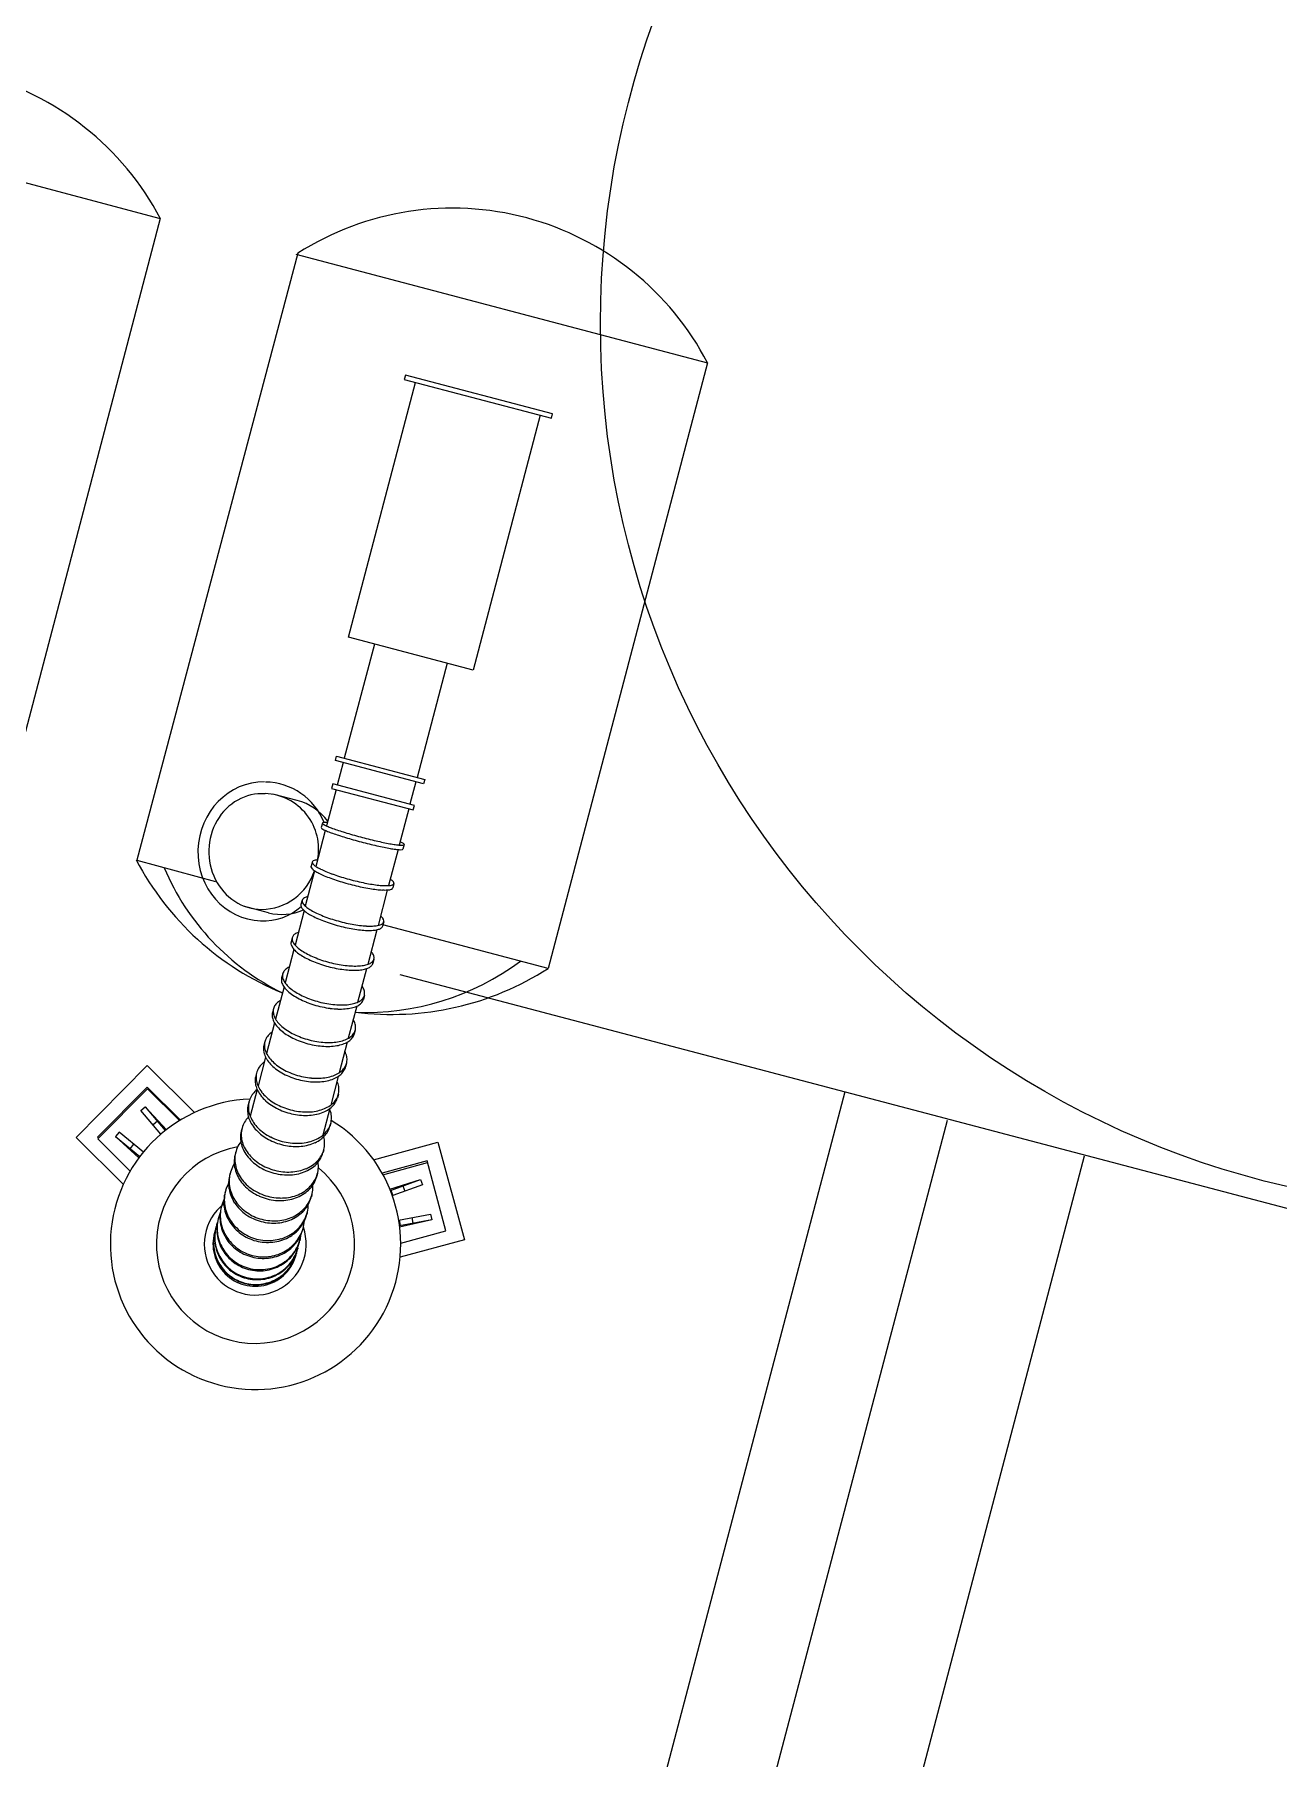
# Model space of a CAD drawing. Extents: x -16413 to 78405, y -232 to 83089.
# Drawn here: x 16012.2 to 16223.1, y 27519.6 to 27811.7 of the extents above; entities that cross this region are included whole.
import ezdxf

# ---------------------------------------------------------------- set-up
doc = ezdxf.new("R2010")
doc.units = 0
doc.header["$LTSCALE"] = 350
doc.header["$MEASUREMENT"] = 0
doc.layers.add('BACKGROUND', color=7, linetype='CONTINUOUS')

msp = doc.modelspace()

# ---------------------------------------------------------------- linework, layer by layer
at = {"layer": 'BACKGROUND'}
for p, q in [((15964.13, 27799.07), (16033.5, 27780.51)), ((16033.5, 27780.51), (16006.54, 27677.88)), ((16056.85, 27774.64), (16029.54, 27671.82)), ((16056.5, 27774.45), (16126.3, 27756.05)), ((16126.3, 27756.05), (16099.26, 27653.45)), ((16065.43, 27709.56), (16076.81, 27752.73)), ((16075.1, 27754), (16074.9, 27753.24)), ((16074.9, 27753.24), (16099.82, 27746.67)), ((16100.03, 27747.43), (16075.1, 27754)), ((16097.92, 27747.17), (16086.55, 27704)), ((16099.82, 27746.67), (16100.03, 27747.43)), ((16069.82, 27708.41), (16064.73, 27689.08)), ((16086.55, 27704), (16065.43, 27709.56)), ((16082.15, 27705.16), (16077.06, 27685.83)), ((16063.22, 27688.67), (16063.42, 27689.43)), ((16078.17, 27684.73), (16063.22, 27688.67)), ((16063.42, 27689.43), (16078.37, 27685.49)), ((16064.53, 27688.32), (16063.53, 27684.51)), ((16062.77, 27684.71), (16062.56, 27683.95)), ((16076.62, 27681.06), (16062.77, 27684.71)), ((16076.86, 27685.07), (16075.86, 27681.26)), ((16078.37, 27685.49), (16078.17, 27684.73)), ((16056.75, 27681.93), (16052.64, 27682.97)), ((16063.33, 27683.75), (16061.71, 27677.6)), ((16062.56, 27683.95), (16076.42, 27680.3)), ((16075.66, 27680.5), (16074.04, 27674.35)), ((16076.42, 27680.3), (16076.62, 27681.06)), ((16061.51, 27676.84), (16059.9, 27670.74)), ((16061.02, 27678.08), (16060.82, 27677.32)), ((16073.84, 27673.59), (16072.23, 27667.49)), ((16074.87, 27674.43), (16074.67, 27673.67)), ((16029.54, 27671.82), (16042.92, 27668.2)), ((16059.68, 27670.01), (16058.12, 27663.99)), ((16059.29, 27671.52), (16059.09, 27670.77)), ((16073.14, 27667.87), (16072.94, 27667.12)), ((16057.58, 27665.02), (16057.38, 27664.29)), ((16072.02, 27666.74), (16070.45, 27660.74)), ((16051.89, 27662.86), (16047.66, 27664.02)), ((16057.92, 27663.25), (16056.38, 27657.39)), ((16071.43, 27661.36), (16071.23, 27660.62)), ((16055.9, 27658.67), (16055.71, 27657.96)), ((16070.26, 27660.01), (16068.71, 27654.14)), ((16099.26, 27653.45), (16071.28, 27660.82)), ((16056.19, 27656.68), (16054.7, 27651)), ((16054.29, 27652.54), (16054.1, 27651.85)), ((16067.03, 27647.75), (16068.52, 27653.43)), ((16069.76, 27655.02), (16069.57, 27654.31)), ((16054.51, 27650.31), (16053.08, 27644.86)), ((16074.16, 27652.43), (37112.01, 22108.69)), ((16052.73, 27646.64), (16052.56, 27645.98)), ((16066.85, 27647.06), (16065.41, 27641.62)), ((16068.14, 27648.89), (16067.96, 27648.2)), ((16052.91, 27644.21), (16051.54, 27639.03)), ((16051.26, 27641.04), (16051.09, 27640.42)), ((16065.24, 27640.96), (16063.87, 27635.78)), ((16066.59, 27642.99), (16066.41, 27642.33)), ((16051.38, 27638.41), (16050.1, 27633.54)), ((16031.32, 27636.98), (16019.26, 27624.82)), ((16039.33, 27629.03), (16031.32, 27636.98)), ((16049.87, 27635.77), (16049.71, 27635.19)), ((16063.71, 27635.16), (16062.43, 27630.29)), ((16065.11, 27637.39), (16064.95, 27636.77)), ((16031.33, 27633.33), (16022.91, 27624.84)), ((16022.96, 27624.55), (16031.38, 27633.04)), ((16036.94, 27627.76), (16031.33, 27633.33)), ((16031.38, 27633.04), (16036.79, 27627.67)), ((16049.94, 27632.96), (16048.75, 27628.44)), ((16149.58, 27632.54), (16057.86, 27284.43)), ((16063.72, 27632.12), (16063.57, 27631.54)), ((16030.23, 27629.39), (16030.97, 27630.02)), ((16033.64, 27625.37), (16030.23, 27629.39)), ((16034.57, 27626.13), (16030.97, 27630.02)), ((16030.97, 27630.02), (16034.39, 27625.99)), ((16048.58, 27630.87), (16048.44, 27630.34)), ((16062.27, 27629.71), (16061.08, 27625.19)), ((16033.06, 27627.55), (16032.32, 27626.93)), ((16047.4, 27626.39), (16047.27, 27625.9)), ((16062.43, 27627.22), (16062.29, 27626.69)), ((16084.45, 27314.65), (16166.95, 27627.75)), ((16019.26, 27624.82), (16027.27, 27616.87)), ((16022.91, 27624.84), (16023.08, 27624.67)), ((16028.43, 27619.12), (16022.96, 27624.55)), ((16026.59, 27625.72), (16025.97, 27624.98)), ((16029.92, 27621.38), (16025.97, 27624.98)), ((16025.97, 27624.98), (16030.07, 27621.57)), ((16030.67, 27622.33), (16026.59, 27625.72)), ((16028.46, 27622.91), (16029.08, 27623.66)), ((16069.69, 27621.03), (16080.57, 27624)), ((16080.57, 27624), (16085.08, 27607.48)), ((16046.33, 27622.34), (16046.21, 27621.91)), ((16061.25, 27622.74), (16061.12, 27622.25)), ((16078.76, 27620.83), (16071.14, 27618.75)), ((16071.28, 27618.49), (16078.81, 27620.54)), ((16081.95, 27609), (16078.76, 27620.83)), ((16190.13, 27621.65), (16098.46, 27273.72)), ((16045.39, 27618.77), (16045.29, 27618.39)), ((16060.18, 27618.69), (16060.07, 27618.26)), ((16072.44, 27616.05), (16077.67, 27617.71)), ((16072.53, 27615.83), (16077.67, 27617.71)), ((16077.67, 27617.71), (16078, 27616.8)), ((16044.58, 27615.71), (16044.5, 27615.39)), ((16059.24, 27615.12), (16059.14, 27614.74)), ((16072.64, 27615.86), (16072.97, 27614.95)), ((16078, 27616.8), (16072.97, 27614.95)), ((16074.64, 27616.6), (16074.97, 27615.69)), ((16043.91, 27613.17), (16043.84, 27612.91)), ((16058.44, 27612.06), (16058.35, 27611.74)), ((16073.94, 27610.82), (16079.36, 27611.82)), ((16079.36, 27611.82), (16079.54, 27610.86)), ((16042.78, 27608.86), (16042.76, 27608.8)), ((16043.01, 27609.73), (16042.97, 27609.6)), ((16043.39, 27611.17), (16043.33, 27610.97)), ((16057.77, 27609.51), (16057.7, 27609.25)), ((16079.54, 27610.86), (16074.08, 27609.86)), ((16074.26, 27609.91), (16074.09, 27610.86)), ((16079.54, 27610.86), (16074.11, 27609.63)), ((16074.29, 27606.91), (16081.95, 27609)), ((16076.19, 27611.24), (16076.36, 27610.29)), ((16056.86, 27606.08), (16056.83, 27605.95)), ((16057.24, 27607.52), (16057.19, 27607.32)), ((16085.08, 27607.48), (16074.19, 27604.51)), ((16056.63, 27605.21), (16056.61, 27605.15))]:
    msp.add_line(p, q, dxfattribs=at)
msp.add_circle((16258.15, 27762.71), 150, dxfattribs=at)
for centre, radius, start, end in [((15990.21, 27757.53), 49.07, 27.8892, 122.5856), ((16083.04, 27733.46), 48.81, 27.5822, 122.4469), ((16051.24, 27674.23), 10.8, 21.4037, 89.3418), ((16050.98, 27673.69), 9.39, 348.6517, 88.0381), ((16054.32, 27672.86), 9.39, 36.0636, 74.9807), ((16060.98, 27677.32), 0.168, 180.5578, 246.901), ((16062.15, 27678.82), 2.07, 233.3173, 245.0966), ((16061.1, 27678.06), 0.0827, 126.0344, 221.9327), ((16061.64, 27678.53), 0.793, 221.4891, 244.1249), ((16061.29, 27677.62), 0.554, 86.1367, 115.2041), ((16065.1, 27684.7), 8.64, 243.7508, 248.2018), ((16063.75, 27682.16), 5, 240.4808, 246.8711), ((16061.42, 27674.06), 4.12, 84.0456, 91.3325), ((16067.65, 27690.97), 14.63, 246.3915, 249.4836), ((16069.76, 27696.09), 20.95, 247.95, 250.4006), ((16072.94, 27704.94), 29.57, 249.3585, 251.2862), ((16075.47, 27711.98), 37.83, 250.3221, 251.9703), ((16078.75, 27721.95), 47.54, 251.2395, 252.6417), ((16081.17, 27729.38), 56.14, 251.9375, 253.2028), ((16083.92, 27738.42), 64.8, 252.6196, 253.7593), ((16087.42, 27750.37), 77.26, 253.7463, 254.7595), ((16085.68, 27744.26), 71.69, 253.1858, 254.2601), ((16088.12, 27752.85), 80.62, 254.249, 255.2422), ((16088.63, 27754.75), 81.8, 254.7498, 255.725), ((16088.14, 27752.85), 80.62, 255.2326, 256.2258), ((16087.52, 27750.35), 77.26, 255.7154, 256.7285), ((16086.02, 27744.17), 71.69, 256.2147, 257.2891), ((16084.68, 27738.22), 64.8, 256.7156, 257.8553), ((16082.62, 27729), 56.14, 257.272, 258.5373), ((16081.06, 27721.34), 47.54, 257.8331, 259.2354), ((16079, 27711.05), 37.83, 258.5046, 260.1527), ((16077.73, 27703.68), 29.57, 259.1887, 261.1163), ((16076.14, 27694.41), 20.95, 260.0742, 262.5247), ((16075.45, 27688.92), 14.63, 260.9913, 264.0834), ((16074.58, 27682.2), 8.64, 262.273, 266.7238), ((16074.5, 27679.33), 5, 263.6038, 269.994), ((16074.25, 27675.64), 2.07, 265.3781, 277.1569), ((16072.53, 27671.13), 4.12, 59.1424, 66.4293), ((16074.55, 27675.12), 0.793, 266.35, 288.9858), ((16074.53, 27673.75), 0.168, 263.5738, 329.9126), ((16074.41, 27674.17), 0.554, 35.2708, 64.3382), ((16074.78, 27674.45), 0.0827, 288.5422, 24.4405), ((16072.77, 27694.58), 48.92, 207.6955, 247.7484), ((16072.57, 27686.73), 41.67, 202.9257, 243.9201), ((16050.67, 27672.94), 9.48, 270.4092, 341.9755), ((16059.33, 27670.68), 0.251, 159.0229, 188.6663), ((16059.66, 27670.79), 0.603, 194.6025, 228.4903), ((16061.09, 27672.19), 2.6, 225.3139, 237.9855), ((16059.52, 27671.43), 0.248, 140.4113, 198.8943), ((16059.99, 27671.63), 0.756, 201.5416, 230.0626), ((16059.77, 27671.16), 0.611, 102.2467, 135.1373), ((16061.55, 27673.27), 3.02, 227.4551, 238.6699), ((16060.31, 27669.28), 2.56, 92.7192, 105.2485), ((16064.17, 27677.4), 7.91, 237.9898, 243.8495), ((16067.5, 27684.05), 15.35, 243.6376, 247.3925), ((16063.66, 27676.09), 7.26, 237.14, 243.4737), ((16067.01, 27682.66), 14.65, 243.2245, 247.1798), ((16070.54, 27690.95), 23.65, 247.0838, 249.9522), ((16070.95, 27692.23), 24.23, 247.3075, 250.073), ((16073.56, 27699.15), 32.39, 249.9064, 252.2306), ((16073.86, 27700.21), 32.72, 250.0313, 252.2931), ((16075.51, 27705.19), 38.74, 252.2037, 254.2658), ((16075.74, 27706.03), 38.83, 252.2682, 254.2848), ((16076.16, 27707.41), 41.05, 254.2457, 256.2291), ((16076.35, 27708.17), 41.06, 254.266, 256.2089), ((16075.62, 27705.16), 38.74, 256.2091, 258.2711), ((16075.84, 27706.01), 38.83, 256.19, 258.2067), ((16074.34, 27698.94), 32.39, 258.2443, 260.5685), ((16074.6, 27700.01), 32.72, 258.1818, 260.4435), ((16073.21, 27691.64), 24.23, 260.4019, 263.1673), ((16072.17, 27682.82), 15.35, 263.0824, 266.8372), ((16071.79, 27675.39), 7.91, 266.6253, 272.4851), ((16072.04, 27670.5), 3.02, 271.805, 283.0198), ((16071.15, 27666.43), 2.56, 45.2264, 57.7556), ((16072.58, 27668.31), 0.756, 280.4123, 308.9333), ((16072.69, 27667.16), 0.251, 321.8086, 351.452), ((16072.55, 27667.79), 0.611, 15.3376, 48.2281), ((16072.89, 27667.91), 0.248, 311.5806, 10.0636), ((16057.95, 27664.14), 0.586, 165.1956, 203.5844), ((16058.07, 27664.88), 0.512, 147.5747, 188.8314), ((16058.51, 27664.98), 0.962, 190.7607, 218.1274), ((16058.33, 27664.67), 0.843, 115.0069, 144.861), ((16059.84, 27665.95), 2.61, 216.9401, 230.9779), ((16058.98, 27663.37), 2.29, 100.8274, 116.1545), ((16072.93, 27690.32), 23.65, 260.5227, 263.3911), ((16071.92, 27681.37), 14.65, 263.2951, 267.2504), ((16071.59, 27674), 7.26, 267.0012, 273.3349), ((16071.9, 27669.34), 2.6, 272.4894, 285.161), ((16072.46, 27667.42), 0.603, 281.9846, 315.8724), ((16051.09, 27670.87), 9.36, 266.6798, 312.3428), ((16054.11, 27671.76), 9.17, 256.0102, 293.7538), ((16058.74, 27664.48), 1.45, 203.4425, 224.5649), ((16060.46, 27666.08), 3.79, 223.5153, 234.6035), ((16061.98, 27668.5), 5.94, 230.3641, 238.4562), ((16062.89, 27669.39), 7.91, 234.1737, 240.9489), ((16064.6, 27672.67), 10.86, 238.2119, 243.6118), ((16065.6, 27674.19), 13.41, 240.7734, 245.5284), ((16067.2, 27677.84), 16.65, 243.5028, 247.5578), ((16068.07, 27679.55), 19.32, 245.4455, 249.1701), ((16069.32, 27682.93), 22.16, 247.5011, 250.8505), ((16069.87, 27684.21), 24.31, 249.124, 252.3176), ((16070.64, 27686.66), 26.12, 250.8156, 253.8166), ((16071.05, 27688.04), 27.55, 253.7897, 256.6851), ((16069.4, 27660.63), 2.29, 34.3204, 49.6475), ((16070.6, 27661.43), 0.843, 5.6139, 35.4679), ((16070.93, 27661.49), 0.512, 321.6435, 2.9001), ((16056.74, 27658.45), 0.869, 151.5678, 183.3972), ((16057.15, 27658.5), 1.28, 184.5955, 209.2555), ((16057, 27658.28), 1.18, 124.008, 150.096), ((16057.68, 27657.29), 2.38, 107.9691, 124.324), ((16070.75, 27686.93), 27.18, 252.2864, 255.251), ((16070.76, 27686.93), 27.18, 255.2239, 258.1885), ((16070.73, 27686.63), 26.12, 256.6583, 259.6593), ((16070.19, 27684.13), 24.31, 258.1573, 261.3509), ((16070.03, 27682.74), 22.16, 259.6243, 262.9738), ((16069.46, 27679.19), 19.32, 261.3048, 265.0293), ((16069.38, 27677.27), 16.65, 262.9171, 266.9721), ((16068.96, 27673.3), 13.41, 264.9465, 269.7015), ((16069.09, 27671.48), 10.86, 266.8631, 272.2629), ((16068.96, 27667.8), 7.91, 269.526, 276.3012), ((16069.31, 27666.57), 5.94, 272.0187, 280.1108), ((16069.44, 27663.71), 3.79, 275.8713, 286.9596), ((16069.92, 27663.3), 2.61, 279.4969, 293.5348), ((16070.15, 27661.48), 1.45, 285.91, 307.0324), ((16070.6, 27661.79), 0.962, 292.3475, 319.7142), ((16070.67, 27660.79), 0.586, 306.8905, 345.2793), ((16056.72, 27657.74), 1.04, 173.02, 200.9156), ((16056.58, 27657.73), 0.894, 140.5933, 171.2998), ((16057.6, 27658.07), 1.97, 200.8822, 219.0873), ((16058.34, 27659.15), 2.63, 208.8377, 224.1235), ((16059.19, 27659.31), 3.99, 218.5957, 229.9679), ((16060.19, 27660.88), 5.17, 223.6837, 233.414), ((16061.25, 27661.71), 7.16, 229.6771, 237.3697), ((16062.38, 27663.78), 8.8, 233.1836, 239.9958), ((16063.42, 27665.05), 11.14, 237.2217, 242.9419), ((16064.52, 27667.42), 13.02, 239.8782, 245.1213), ((16066.2, 27671.01), 16.99, 245.0554, 249.4434), ((16067.53, 27654.7), 2.38, 26.1509, 42.5058), ((16068.61, 27655.22), 1.18, 0.3789, 26.4669), ((16055.55, 27652.2), 1.31, 154.0548, 180.0545), ((16055.8, 27652.06), 1.59, 130.3758, 153.209), ((16056.47, 27651.27), 2.63, 114.0046, 130.3812), ((16065.32, 27668.72), 15.26, 242.862, 247.4958), ((16066.64, 27671.86), 18.67, 247.4473, 251.4964), ((16067.21, 27673.66), 19.83, 249.4008, 253.3581), ((16067.26, 27673.69), 20.61, 251.4617, 255.2528), ((16067.52, 27674.65), 20.86, 253.3247, 257.1502), ((16067.27, 27673.69), 20.61, 255.222, 259.0132), ((16067.3, 27673.64), 19.83, 257.1168, 261.0741), ((16066.92, 27671.79), 18.67, 258.9785, 263.0276), ((16066.87, 27670.83), 16.99, 261.0315, 265.4195), ((16066.52, 27668.4), 15.26, 262.9791, 267.6129), ((16066.57, 27666.88), 13.02, 265.3536, 270.5967), ((16066.36, 27664.28), 11.14, 267.533, 273.2532), ((16068.43, 27689.8), 43.79, 267.5779, 306.6725), ((16072.77, 27694.58), 48.92, 262.7266, 302.7794), ((16066.63, 27662.66), 8.8, 270.4791, 277.2912), ((16066.6, 27660.3), 7.16, 273.1051, 280.7978), ((16067.12, 27659.06), 5.17, 277.0609, 286.7912), ((16067.22, 27657.2), 3.99, 280.5069, 291.8792), ((16067.87, 27656.63), 2.63, 286.3514, 301.6372), ((16067.98, 27655.33), 1.97, 291.3876, 309.5927), ((16068.58, 27654.61), 1.04, 309.5592, 337.4549), ((16068.58, 27655.49), 1.28, 301.2194, 325.8794), ((16068.7, 27654.53), 0.894, 339.1751, 9.8816), ((16068.92, 27655.24), 0.869, 327.0777, 358.9071), ((16055.37, 27651.51), 1.31, 149.4405, 175.9429), ((16055.65, 27651.52), 1.59, 176.8513, 200.1935), ((16056.65, 27651.88), 2.65, 200.1879, 216.8215), ((16055.93, 27652.22), 1.69, 180.7927, 202.775), ((16056.99, 27652.67), 2.84, 202.6903, 218.2472), ((16058.25, 27653.05), 4.63, 216.5319, 227.9872), ((16058.62, 27653.92), 4.89, 217.9759, 228.8051), ((16060.16, 27655.14), 7.46, 227.7758, 236.1023), ((16060.5, 27656.03), 7.72, 228.6151, 236.5885), ((16062.3, 27658.72), 10.95, 236.4755, 242.7871), ((16065.62, 27648.86), 2.63, 20.0937, 36.4702), ((16066.59, 27649.21), 1.59, 357.2658, 20.0991), ((16054.49, 27646.18), 1.82, 155.729, 177.8182), ((16054.72, 27646.06), 2.08, 134.9955, 155.218), ((16055.36, 27645.42), 2.98, 118.9933, 134.9048), ((16062.02, 27657.85), 10.75, 235.9774, 242.501), ((16063.46, 27660.6), 13.85, 242.4255, 247.9318), ((16063.69, 27661.39), 13.97, 242.7178, 248.0829), ((16064.31, 27662.65), 16.07, 247.881, 252.866), ((16064.51, 27663.37), 16.11, 248.0356, 252.9126), ((16064.56, 27663.42), 16.88, 252.8253, 257.6496), ((16064.74, 27664.11), 16.88, 252.8744, 257.6005), ((16064.4, 27662.63), 16.07, 257.6089, 262.5939), ((16064.59, 27663.35), 16.11, 257.5623, 262.4393), ((16064.13, 27660.42), 13.85, 262.543, 268.0493), ((16064.32, 27661.23), 13.97, 262.392, 267.7571), ((16064.21, 27658.21), 10.95, 267.6878, 273.9994), ((16064.31, 27654.05), 7.46, 274.3726, 282.699), ((16064.45, 27654.99), 7.72, 273.8864, 281.8598), ((16064.95, 27651.29), 4.63, 282.4877, 293.943), ((16065.05, 27652.22), 4.89, 281.6698, 292.499), ((16065.76, 27649.48), 2.65, 293.6533, 310.287), ((16065.85, 27650.33), 2.84, 292.2277, 307.7846), ((16066.45, 27648.67), 1.59, 310.2814, 333.6236), ((16066.56, 27649.43), 1.69, 307.6999, 329.6821), ((16066.69, 27648.53), 1.31, 334.532, 1.0344), ((16066.87, 27649.22), 1.31, 330.4204, 356.4201), ((16054.32, 27645.52), 1.82, 154.4186, 176.6682), ((16054.63, 27645.52), 2.13, 177.1609, 197.1817), ((16055.56, 27645.81), 3.1, 197.2391, 212.8327), ((16054.84, 27646.19), 2.16, 178.2827, 197.9784), ((16055.78, 27646.5), 3.16, 198.0184, 213.3244), ((16056.98, 27646.71), 4.78, 212.6844, 224.3736), ((16057.2, 27647.41), 4.85, 213.1767, 224.6742), ((16058.84, 27649), 7.13, 224.5324, 233.4245), ((16064.03, 27657.32), 10.75, 267.9739, 274.4975), ((16063.7, 27643.22), 2.98, 15.5701, 31.4816), ((16064.57, 27643.46), 2.08, 355.2569, 15.4793), ((16053.56, 27640.44), 2.38, 156.9186, 176.2346), ((16053.77, 27640.33), 2.61, 138.4363, 156.5976), ((16054.35, 27639.81), 3.4, 123.0766, 138.33), ((16058.62, 27648.29), 7.06, 224.2277, 233.2394), ((16060.16, 27650.33), 9.62, 233.1368, 240.4649), ((16060.37, 27651.04), 9.67, 233.3249, 240.5761), ((16061.34, 27652.39), 11.99, 240.3955, 246.7205), ((16061.53, 27653.07), 12.02, 240.5086, 246.78), ((16062.02, 27653.92), 13.67, 246.6702, 252.4649), ((16062.2, 27654.59), 13.68, 246.7308, 252.4834), ((16062.21, 27654.5), 14.28, 252.423, 258.0519), ((16062.39, 27655.16), 14.28, 252.4423, 258.0326), ((16062.27, 27654.57), 13.68, 257.9915, 263.7441), ((16062.1, 27652.92), 12.02, 263.6949, 269.9663), ((16062.11, 27650.58), 9.67, 269.8988, 277.15), ((16062.44, 27648.05), 7.13, 277.0504, 285.9425), ((16062.93, 27645.14), 4.78, 286.1013, 297.7905), ((16063.08, 27645.87), 4.85, 285.8007, 297.2982), ((16063.72, 27643.66), 3.1, 297.6422, 313.2358), ((16063.86, 27644.37), 3.16, 297.1505, 312.4565), ((16064.38, 27642.95), 2.13, 313.2932, 333.314), ((16064.53, 27643.63), 2.16, 312.4965, 332.1922), ((16064.66, 27642.8), 1.82, 333.8067, 356.0563), ((16064.83, 27643.46), 1.82, 332.6567, 354.7459), ((16053.72, 27639.81), 2.7, 176.9965, 194.7059), ((16053.4, 27639.81), 2.38, 157.4559, 176.704), ((16054.56, 27640.03), 3.57, 194.7764, 209.4813), ((16053.87, 27640.43), 2.69, 176.534, 194.3588), ((16054.7, 27640.65), 3.55, 194.4346, 209.2491), ((16055.79, 27640.72), 4.99, 209.4113, 221.1812), ((16055.94, 27641.33), 4.96, 209.1797, 221.0308), ((16057.34, 27642.54), 6.81, 220.9334, 230.5272), ((16062.1, 27653.9), 13.67, 258.01, 263.8047), ((16061.92, 27652.23), 11.99, 263.7544, 270.0794), ((16061.94, 27649.86), 9.62, 270.01, 277.3381), ((16062.28, 27647.33), 7.06, 277.2355, 286.2472), ((16061.81, 27637.84), 3.4, 12.1449, 27.3983), ((16062.58, 27638.01), 2.61, 353.8773, 12.0386), ((16052.6, 27634.43), 2.98, 159.4421, 176.505), ((16053.02, 27635), 3.25, 175.2649, 191.5777), ((16052.75, 27635.01), 2.98, 157.7969, 175.068), ((16052.93, 27634.93), 3.18, 141.0566, 157.5894), ((16053.45, 27634.5), 3.86, 126.4077, 140.9621), ((16057.19, 27641.93), 6.84, 221.0848, 230.6232), ((16058.48, 27643.49), 8.86, 230.5426, 238.5655), ((16058.64, 27644.09), 8.84, 230.4455, 238.5065), ((16059.45, 27645.05), 10.7, 238.5043, 245.5769), ((16059.61, 27645.66), 10.69, 238.4446, 245.5449), ((16059.99, 27646.22), 11.99, 245.5291, 252.0837), ((16060.16, 27646.84), 11.98, 245.4966, 252.0737), ((16060.31, 27647.28), 12.45, 252.0318, 258.4431), ((16060.22, 27646.82), 11.98, 258.4012, 264.9783), ((16060.19, 27643.68), 8.84, 271.9684, 280.0293), ((16060.56, 27641.69), 6.81, 279.9477, 289.5415), ((16061.01, 27639.35), 4.99, 289.2937, 301.0636), ((16061.18, 27639.95), 4.96, 289.4441, 301.2951), ((16061.74, 27638.14), 3.57, 300.9936, 315.6984), ((16061.92, 27638.75), 3.55, 301.2258, 316.0402), ((16062.36, 27637.53), 2.7, 315.769, 333.4784), ((16062.54, 27638.14), 2.69, 316.116, 333.9409), ((16062.64, 27637.37), 2.38, 333.7708, 353.019), ((16062.81, 27638), 2.38, 334.2403, 353.5563), ((16052.23, 27629.88), 3.78, 142.6569, 157.9151), ((16052.68, 27629.53), 4.36, 128.7016, 142.5826), ((16052.91, 27634.42), 3.29, 176.6883, 192.6884), ((16053.65, 27634.59), 4.05, 192.7536, 206.6834), ((16053.74, 27635.15), 3.98, 191.6543, 205.8939), ((16054.71, 27635.12), 5.23, 206.6558, 218.3964), ((16054.8, 27635.66), 5.16, 205.8695, 217.8592), ((16055.98, 27636.58), 6.66, 217.7971, 227.9098), ((16060.15, 27646.66), 12.45, 252.0422, 258.4326), ((16060.06, 27646.2), 11.99, 258.3912, 264.9458), ((16059.96, 27644.92), 10.7, 264.898, 271.9706), ((16060.12, 27645.53), 10.69, 264.9299, 272.0303), ((16060.03, 27643.08), 8.86, 271.9094, 279.9323), ((16060.39, 27641.09), 6.84, 279.8517, 289.3901), ((16059.97, 27632.78), 3.86, 9.5128, 24.0672), ((16060.84, 27632.88), 2.98, 335.4069, 352.678), ((16060.64, 27632.9), 3.18, 352.8855, 9.4183), ((16049.68, 27606.71), 24.61, 92.2403, 58.5364), ((16052.2, 27629.41), 3.88, 176.3608, 191.0514), ((16051.92, 27629.42), 3.61, 160.816, 176.2423), ((16052.28, 27629.94), 3.82, 173.9564, 189.1201), ((16052.06, 27629.96), 3.6, 158.0519, 173.8232), ((16052.88, 27630.05), 4.43, 189.1876, 202.9239), ((16055.88, 27636.04), 6.73, 218.3358, 228.2648), ((16056.95, 27637.23), 8.33, 228.2041, 236.816), ((16057.08, 27637.77), 8.28, 227.8468, 236.5929), ((16057.75, 27638.43), 9.76, 236.7643, 244.5098), ((16057.89, 27638.99), 9.73, 236.5391, 244.3873), ((16058.18, 27639.32), 10.76, 244.4662, 251.7254), ((16058.33, 27639.9), 10.75, 244.342, 251.6867), ((16058.3, 27639.66), 11.11, 251.686, 258.7889), ((16058.45, 27640.24), 11.11, 251.646, 258.8289), ((16058.39, 27639.88), 10.75, 258.7882, 266.1329), ((16058.33, 27638.87), 9.73, 266.0876, 273.9358), ((16058.44, 27637.41), 8.28, 273.882, 282.6281), ((16058.8, 27635.84), 6.66, 282.5651, 292.6777), ((16059.19, 27633.94), 5.23, 292.0785, 303.8191), ((16059.38, 27634.46), 5.16, 292.6157, 304.6054), ((16059.85, 27632.96), 4.05, 303.7915, 317.7213), ((16058.2, 27628.07), 4.36, 7.8923, 21.7732), ((16060.05, 27633.49), 3.98, 304.5809, 318.8205), ((16060.41, 27632.44), 3.29, 317.7865, 333.7866), ((16060.6, 27633), 3.25, 318.8971, 335.21), ((16060.68, 27632.3), 2.98, 333.9698, 351.0328), ((16051.51, 27625.31), 4.26, 165.0041, 179.6015), ((16051.52, 27625.3), 4.26, 150.324, 164.9067), ((16051.81, 27625.12), 4.6, 136.3928, 150.248), ((16052.83, 27629.54), 4.53, 191.1052, 204.3605), ((16053.72, 27629.94), 5.51, 204.3546, 215.9954), ((16053.77, 27630.42), 5.39, 202.9235, 214.9761), ((16054.69, 27630.64), 6.7, 215.9594, 226.1676), ((16054.76, 27631.11), 6.6, 214.9397, 225.4725), ((16055.66, 27632.02), 7.88, 225.426, 234.78), ((16058.24, 27639.31), 10.76, 258.7495, 266.0087), ((16058.18, 27638.31), 9.76, 265.9651, 273.7106), ((16058.28, 27636.88), 8.33, 273.6589, 282.2708), ((16058.62, 27635.32), 6.73, 282.2101, 292.1391), ((16058.75, 27628.24), 3.82, 321.3548, 336.5184), ((16058.8, 27627.61), 3.61, 334.2325, 349.6589), ((16058.95, 27628.14), 3.6, 336.6517, 352.423), ((16058.77, 27628.16), 3.78, 352.5598, 7.818), ((16051.15, 27621.04), 5, 142.4988, 156.127), ((16051.36, 27624.82), 4.23, 161.8177, 176.8675), ((16051.63, 27624.81), 4.51, 176.9584, 191.3942), ((16052.22, 27624.94), 5.11, 191.4382, 204.7125), ((16051.84, 27625.31), 4.59, 179.6789, 193.572), ((16052.46, 27625.46), 5.22, 193.6052, 206.3474), ((16055.57, 27631.54), 7.96, 226.1238, 235.2265), ((16056.21, 27632.45), 9.07, 235.1845, 243.5272), ((16056.33, 27632.95), 9.03, 234.7351, 243.2786), ((16056.55, 27633.13), 9.83, 243.4889, 251.3929), ((16056.69, 27633.66), 9.82, 243.2378, 251.3138), ((16056.65, 27633.39), 10.11, 251.357, 259.1179), ((16056.79, 27633.92), 10.11, 251.2756, 259.1993), ((16056.6, 27633.12), 9.83, 259.082, 266.9859), ((16056.74, 27633.64), 9.82, 259.1611, 267.2371), ((16056.57, 27632.35), 9.07, 266.9476, 275.2904), ((16056.71, 27632.85), 9.03, 267.1962, 275.7398), ((16056.68, 27631.25), 7.96, 275.2484, 284.351), ((16056.83, 27631.71), 7.88, 275.6949, 285.0488), ((16056.99, 27630.03), 6.7, 284.3072, 294.5155), ((16057.17, 27630.47), 6.6, 285.0024, 295.5352), ((16057.49, 27628.94), 5.51, 294.4795, 306.1203), ((16057.69, 27629.38), 5.39, 295.4988, 307.5514), ((16058.07, 27628.16), 4.53, 306.1144, 319.3697), ((16058.28, 27628.62), 4.43, 307.551, 321.2873), ((16056.78, 27623.81), 4.6, 0.2269, 14.082), ((16057.13, 27623.82), 4.26, 345.5682, 0.1509), ((16058.56, 27627.73), 3.88, 319.4235, 334.1141), ((16049.68, 27606.71), 16.79, 100.366, 50.6037), ((16050.89, 27620.68), 4.83, 162.5669, 176.588), ((16051.11, 27620.67), 5.06, 176.6478, 190.2498), ((16051.09, 27621.1), 4.92, 170.2176, 183.9953), ((16051.45, 27621.13), 5.28, 184.0415, 197.1778), ((16050.99, 27621.12), 4.82, 156.1887, 170.1522), ((16053.02, 27625.3), 5.98, 204.7108, 216.6622), ((16053.24, 27625.85), 6.1, 206.3415, 217.8317), ((16053.84, 27625.91), 7, 216.634, 227.392), ((16054.04, 27626.46), 7.1, 217.8041, 228.1849), ((16054.52, 27626.65), 8.01, 227.3541, 237.1893), ((16054.69, 27627.18), 8.07, 228.1496, 237.6779), ((16055.11, 27627.84), 8.85, 237.6416, 246.6052), ((16056.39, 27624.43), 5.22, 304.1275, 316.8697), ((16056.33, 27623.85), 5.11, 305.7624, 319.0367), ((16056.79, 27623.45), 4.51, 319.0807, 333.5165), ((16056.85, 27623.99), 4.59, 316.9029, 330.7959), ((16055.34, 27619.93), 5, 354.3479, 7.9761), ((16057.03, 27623.33), 4.23, 333.6074, 348.6572), ((16057.13, 27623.82), 4.26, 330.8734, 345.4708), ((16050.51, 27617.02), 5.39, 163.1529, 176.3707), ((16050.71, 27617.39), 5.5, 172.9568, 185.5882), ((16050.59, 27617.4), 5.38, 160.1031, 172.9193), ((16050.67, 27617.37), 5.46, 147.3731, 160.0646), ((16051.59, 27620.76), 5.54, 190.2832, 203.0875), ((16052.02, 27621.31), 5.88, 197.195, 209.4352), ((16052.21, 27621.02), 6.22, 203.0921, 214.9487), ((16052.66, 27621.67), 6.62, 209.4279, 220.7364), ((16052.85, 27621.47), 6.99, 214.933, 225.8914), ((16054.97, 27627.32), 8.82, 237.15, 246.3732), ((16055.16, 27627.73), 9.27, 246.3351, 255.2562), ((16055.29, 27628.23), 9.28, 246.57, 255.2548), ((16055.16, 27627.73), 9.27, 255.2187, 264.1398), ((16055.29, 27628.23), 9.28, 255.2201, 263.9048), ((16055.12, 27627.28), 8.82, 264.1016, 273.3249), ((16055.25, 27627.8), 8.85, 263.8696, 272.8332), ((16055.17, 27626.47), 8.01, 273.2856, 283.1208), ((16055.29, 27627.03), 8.07, 272.797, 282.3253), ((16055.41, 27625.49), 7, 283.0829, 293.8409), ((16055.51, 27626.08), 7.1, 282.29, 292.6708), ((16055.9, 27625.15), 6.1, 292.6432, 304.1334), ((16055.82, 27624.56), 5.98, 293.8127, 305.7641), ((16055.43, 27619.96), 4.92, 326.4796, 340.2573), ((16055.4, 27619.49), 4.83, 333.8869, 347.908), ((16055.52, 27619.92), 4.82, 340.3227, 354.2862), ((16050.2, 27613.88), 5.9, 163.6272, 176.2188), ((16050.42, 27614.2), 6.03, 176.4669, 188.842), ((16050.29, 27614.2), 5.9, 163.8848, 176.4428), ((16050.3, 27614.2), 5.92, 151.3232, 163.8582), ((16050.68, 27617.01), 5.57, 176.4095, 189.3472), ((16051.04, 27617.07), 5.93, 189.3713, 201.7739), ((16051.01, 27617.42), 5.8, 185.6145, 197.8021), ((16051.44, 27617.56), 6.26, 197.813, 209.4069), ((16051.51, 27617.26), 6.44, 201.7804, 213.5264), ((16053.26, 27622.18), 7.4, 220.7146, 231.2128), ((16053.38, 27622.01), 7.75, 225.8651, 236.0973), ((16053.69, 27622.72), 8.09, 231.1845, 241.0765), ((16053.72, 27622.51), 8.35, 236.0671, 245.8013), ((16053.93, 27623.13), 8.56, 241.046, 250.5687), ((16053.86, 27622.81), 8.69, 245.77, 255.2531), ((16053.99, 27623.29), 8.73, 250.5379, 259.937), ((16053.96, 27623.12), 8.56, 259.9061, 269.4288), ((16053.96, 27622.64), 8.09, 269.3984, 279.2904), ((16054.08, 27621.96), 7.4, 279.262, 289.7603), ((16054.08, 27621.14), 6.99, 284.5835, 295.5419), ((16054.34, 27621.23), 6.62, 289.7384, 301.047), ((16054.42, 27620.44), 6.22, 295.5262, 307.3828), ((16054.72, 27620.6), 5.88, 301.0397, 313.2798), ((16054.83, 27619.9), 5.54, 307.3874, 320.1916), ((16055.13, 27620.17), 5.28, 313.2971, 326.4333), ((16053.93, 27616.12), 5.39, 334.1042, 347.3219), ((16054.04, 27616.5), 5.38, 337.5555, 350.3718), ((16055.2, 27619.59), 5.06, 320.2251, 333.8271), ((16053.96, 27616.51), 5.46, 350.4103, 3.1018), ((16049.63, 27606.75), 8.64, 127.9887, 19.2414), ((16049.85, 27609.46), 6.69, 157.4111, 169.2901), ((16050.06, 27611.29), 6.42, 176.1475, 188.1477), ((16049.97, 27611.29), 6.34, 164.024, 176.1331), ((16050.15, 27611.55), 6.45, 178.2408, 189.9169), ((16050.05, 27611.55), 6.35, 166.4298, 178.228), ((16050.04, 27611.55), 6.34, 154.6054, 166.4153), ((16050.33, 27613.88), 6.03, 176.2431, 188.6543), ((16050.59, 27613.92), 6.29, 188.6706, 200.7372), ((16050.68, 27614.24), 6.29, 188.858, 200.8882), ((16050.92, 27614.04), 6.65, 200.7431, 212.376), ((16051.01, 27614.37), 6.65, 200.8939, 212.492), ((16051.91, 27617.83), 6.8, 209.4038, 220.3747), ((16051.99, 27617.58), 7.01, 213.5184, 224.6166), ((16052.34, 27618.18), 7.35, 220.3617, 230.7765), ((16052.38, 27617.96), 7.56, 224.5993, 235.1535), ((16052.64, 27618.55), 7.82, 230.7578, 240.7449), ((16052.63, 27618.31), 7.99, 235.1313, 245.3014), ((16052.8, 27618.83), 8.15, 240.7235, 250.4444), ((16053.86, 27622.81), 8.69, 255.2217, 264.7049), ((16053.84, 27622.47), 8.35, 264.6736, 274.4078), ((16053.89, 27621.87), 7.75, 274.3775, 284.6097), ((16053.1, 27617.52), 6.8, 290.1002, 301.0711), ((16053.17, 27616.82), 6.44, 296.9485, 308.6945), ((16053.38, 27617.05), 6.26, 301.068, 312.6619), ((16053.49, 27616.43), 5.93, 308.7009, 321.1036), ((16053.68, 27616.72), 5.8, 312.6728, 324.8603), ((16052.64, 27613.24), 5.9, 334.2561, 346.8477), ((16052.73, 27613.56), 5.9, 334.032, 346.59), ((16053.77, 27616.2), 5.57, 321.1277, 334.0654), ((16053.93, 27616.54), 5.5, 324.8867, 337.5181), ((16052.71, 27613.56), 5.92, 346.6167, 359.1517), ((16049.63, 27606.75), 7.16, 164.3118, 346.1631), ((16049.64, 27606.99), 7.11, 164.9613, 176.2878), ((16049.65, 27607.05), 7.11, 162.1564, 173.1472), ((16049.69, 27607.83), 6.95, 164.6752, 176.1652), ((16049.74, 27607.96), 6.96, 171.2719, 182.6376), ((16049.73, 27607.96), 6.95, 159.8889, 171.2686), ((16049.85, 27609.26), 6.74, 176.1223, 187.8108), ((16049.8, 27609.27), 6.69, 164.3674, 176.1147), ((16049.87, 27609.46), 6.71, 169.2985, 181.1546), ((16049.94, 27609.46), 6.78, 181.1616, 192.9325), ((16050.23, 27611.31), 6.59, 188.1578, 199.9503), ((16050.32, 27611.58), 6.62, 189.9256, 201.3929), ((16050.44, 27611.39), 6.82, 199.9547, 211.481), ((16050.54, 27611.66), 6.85, 201.3963, 212.6065), ((16051.26, 27614.26), 7.04, 212.3724, 223.5636), ((16051.34, 27614.58), 7.05, 212.4883, 223.6472), ((16051.53, 27614.52), 7.42, 223.5528, 234.3613), ((16051.62, 27614.84), 7.42, 223.6365, 234.4153), ((16051.79, 27615.08), 7.72, 234.4001, 244.9038), ((16052.73, 27618.53), 8.23, 245.2771, 255.2499), ((16052.84, 27618.94), 8.26, 250.422, 260.0529), ((16052.73, 27618.53), 8.23, 255.225, 265.1978), ((16052.82, 27618.83), 8.15, 260.0304, 269.7514), ((16052.72, 27618.29), 7.99, 265.1735, 275.3436), ((16052.83, 27618.5), 7.82, 269.73, 279.7171), ((16052.76, 27617.86), 7.56, 275.3214, 285.8756), ((16052.91, 27618.03), 7.35, 279.6984, 290.1132), ((16052.91, 27617.33), 7.01, 285.8583, 296.9565), ((16052.18, 27614.06), 6.65, 297.9828, 309.581), ((16052.33, 27613.46), 6.29, 309.7377, 321.8043), ((16052.41, 27613.78), 6.29, 309.5867, 321.6169), ((16051.63, 27611.13), 6.35, 332.2469, 344.0451), ((16052.53, 27613.3), 6.03, 321.8205, 334.2318), ((16051.57, 27610.87), 6.34, 334.3417, 346.4509), ((16052.61, 27613.62), 6.03, 321.6329, 334.008), ((16051.64, 27611.13), 6.34, 344.0596, 355.8695), ((16049.64, 27606.99), 7.12, 176.2886, 187.6088), ((16049.66, 27607.05), 7.11, 173.1479, 184.1344), ((16049.67, 27607.05), 7.12, 184.135, 195.1117), ((16049.65, 27606.99), 7.13, 187.6093, 198.9177), ((16049.72, 27607.83), 6.97, 176.1684, 187.633), ((16049.77, 27607.96), 7, 182.6403, 193.9678), ((16049.76, 27607.83), 7.02, 187.6354, 199.0519), ((16049.82, 27607.97), 7.05, 193.9695, 205.2406), ((16049.95, 27609.28), 6.84, 187.8164, 199.3932), ((16050.06, 27609.49), 6.89, 192.937, 204.576), ((16050.07, 27609.32), 6.97, 199.3959, 210.8279), ((16050.18, 27609.55), 7.03, 204.5773, 216.061), ((16050.2, 27609.39), 7.11, 210.8275, 222.1055), ((16050.66, 27611.52), 7.08, 211.4796, 222.7279), ((16050.75, 27611.8), 7.1, 212.6047, 223.5516), ((16050.84, 27611.69), 7.32, 222.7217, 233.7232), ((16050.91, 27611.96), 7.33, 223.5456, 234.2612), ((16050.95, 27611.83), 7.5, 233.7136, 244.5326), ((16051.02, 27612.1), 7.51, 234.2521, 244.7979), ((16051.7, 27614.75), 7.71, 234.346, 244.8774), ((16051.77, 27614.9), 7.88, 244.8598, 255.2466), ((16051.86, 27615.22), 7.88, 244.8863, 255.2465), ((16051.78, 27614.9), 7.88, 255.2283, 265.6151), ((16051.86, 27615.22), 7.88, 255.2283, 265.5885), ((16051.77, 27614.74), 7.71, 265.5975, 276.1289), ((16051.85, 27615.06), 7.72, 265.5711, 276.0748), ((16051.8, 27614.44), 7.42, 276.1136, 286.9221), ((16051.89, 27614.77), 7.42, 276.0596, 286.8384), ((16051.91, 27614.08), 7.04, 286.9113, 298.1025), ((16052, 27614.41), 7.05, 286.8277, 297.9866), ((16051.26, 27611.47), 6.85, 297.8684, 309.0786), ((16051.21, 27611.19), 6.82, 298.9939, 310.5201), ((16052.1, 27613.73), 6.65, 298.0988, 309.7318), ((16051.41, 27611.29), 6.62, 309.082, 320.5493), ((16051.36, 27611.01), 6.59, 310.5245, 322.317), ((16050.69, 27609.27), 6.78, 317.5424, 329.3133), ((16050.67, 27609.05), 6.74, 322.6641, 334.3526), ((16050.1, 27607.72), 6.95, 334.3096, 345.7997), ((16051.54, 27611.18), 6.45, 320.558, 332.2341), ((16050.75, 27609.23), 6.71, 329.3203, 341.1764), ((16051.49, 27610.91), 6.42, 322.3272, 334.3274), ((16050.14, 27607.85), 6.95, 339.2063, 350.586), ((16050.72, 27609.03), 6.69, 334.3602, 346.1075), ((16050.77, 27609.22), 6.69, 341.1848, 353.0638), ((16049.68, 27607.06), 7.14, 195.1121, 206.0753), ((16049.67, 27606.99), 7.14, 198.9181, 210.211), ((16049.81, 27607.85), 7.08, 199.0531, 210.4068), ((16049.69, 27607.06), 7.15, 206.0754, 217.0229), ((16049.88, 27608), 7.11, 205.2412, 216.4469), ((16049.68, 27607), 7.16, 210.211, 221.4872), ((16049.87, 27607.88), 7.14, 210.4067, 221.6928), ((16049.93, 27608.04), 7.17, 216.4461, 227.5873), ((16050.3, 27609.63), 7.18, 216.0592, 227.3897), ((16049.91, 27607.92), 7.2, 221.6914, 232.9156), ((16050.3, 27609.48), 7.25, 222.1023, 233.241), ((16050.38, 27609.72), 7.3, 227.3852, 238.5879), ((16050.36, 27609.57), 7.35, 233.2356, 244.2696), ((16050.43, 27609.79), 7.38, 238.5816, 249.7001), ((16050.38, 27609.62), 7.41, 244.2629, 255.241), ((16050.99, 27611.93), 7.61, 244.521, 255.2436), ((16051.06, 27612.19), 7.61, 244.787, 255.2431), ((16050.44, 27609.82), 7.41, 249.6928, 260.782), ((16050.99, 27611.93), 7.61, 255.2313, 265.9539), ((16051.06, 27612.19), 7.61, 255.2317, 265.6879), ((16050.99, 27611.82), 7.5, 265.9422, 276.7613), ((16051.06, 27612.09), 7.51, 265.677, 276.2227), ((16051.08, 27611.91), 7.33, 276.2136, 286.9293), ((16051.01, 27611.64), 7.32, 276.7516, 287.7532), ((16050.47, 27609.59), 7.18, 283.0852, 294.4157), ((16050.44, 27609.33), 7.11, 288.3694, 299.6474), ((16051.14, 27611.69), 7.1, 286.9233, 297.8702), ((16051.08, 27611.41), 7.08, 287.7469, 298.9953), ((16050.53, 27609.46), 7.03, 294.4139, 305.8976), ((16050.51, 27609.21), 6.97, 299.647, 311.079), ((16050.06, 27607.91), 7.05, 305.2342, 316.5054), ((16050.61, 27609.34), 6.89, 305.8989, 317.5379), ((16050.05, 27607.76), 7.02, 311.423, 322.8395), ((16049.75, 27607.03), 7.12, 315.3631, 326.3399), ((16050.59, 27609.11), 6.84, 311.0816, 322.6585), ((16050.1, 27607.87), 7, 316.5071, 327.8346), ((16049.73, 27606.96), 7.12, 322.8661, 334.1863), ((16050.08, 27607.73), 6.97, 322.8419, 334.3065), ((16049.75, 27607.03), 7.11, 326.3405, 337.327), ((16050.13, 27607.86), 6.96, 327.8373, 339.203), ((16049.74, 27606.96), 7.11, 334.1871, 345.5136), ((16049.76, 27607.02), 7.11, 337.3277, 348.3185), ((16049.7, 27607.07), 7.17, 217.0227, 227.9549), ((16049.69, 27607.01), 7.17, 221.4869, 232.7476), ((16049.71, 27607.08), 7.18, 227.9545, 238.8739), ((16049.97, 27608.07), 7.23, 227.5854, 238.6725), ((16049.7, 27607.02), 7.18, 232.747, 243.996), ((16049.94, 27607.96), 7.24, 232.9132, 244.0903), ((16049.72, 27607.09), 7.19, 238.8733, 249.7842), ((16049.98, 27608.1), 7.26, 238.6699, 249.7212), ((16049.7, 27607.02), 7.19, 243.9953, 255.2378), ((16049.95, 27607.98), 7.27, 244.0873, 255.2391), ((16049.72, 27607.09), 7.19, 249.7835, 260.6914), ((16049.99, 27608.12), 7.27, 249.7181, 260.7568), ((16049.7, 27607.02), 7.19, 255.237, 266.4796), ((16049.95, 27607.98), 7.27, 255.2358, 266.3876), ((16050.38, 27609.62), 7.41, 255.2339, 266.212), ((16049.72, 27607.09), 7.19, 260.6907, 271.6016), ((16049.99, 27608.1), 7.26, 260.7537, 271.805), ((16050.43, 27609.79), 7.38, 260.7748, 271.8933), ((16049.7, 27607.02), 7.18, 266.4789, 277.7278), ((16049.95, 27607.96), 7.24, 266.3846, 277.5617), ((16050.38, 27609.56), 7.35, 266.2053, 277.2393), ((16049.72, 27607.08), 7.18, 271.601, 282.5204), ((16049.99, 27608.07), 7.23, 271.8023, 282.8894), ((16049.7, 27607.01), 7.17, 277.7272, 288.988), ((16050.44, 27609.71), 7.3, 271.887, 283.0897), ((16049.96, 27607.91), 7.2, 277.5593, 288.7835), ((16049.72, 27607.07), 7.17, 282.5199, 293.4522), ((16050.4, 27609.46), 7.25, 277.2339, 288.3726), ((16050, 27608.02), 7.17, 282.8876, 294.0287), ((16049.71, 27606.99), 7.16, 288.9877, 300.2639), ((16049.98, 27607.86), 7.14, 288.7821, 300.0682), ((16049.73, 27607.05), 7.15, 293.452, 304.3995), ((16050.03, 27607.96), 7.11, 294.028, 305.2337), ((16049.72, 27606.98), 7.14, 300.2639, 311.5568), ((16050.01, 27607.8), 7.08, 300.0681, 311.4218), ((16049.74, 27607.04), 7.14, 304.3996, 315.3628), ((16049.72, 27606.97), 7.13, 311.5571, 322.8655)]:
    msp.add_arc(centre, radius, start, end, dxfattribs=at)
for centre, major_axis, ratio, start_param, end_param in [((16051, 27673.29), (-0.87, -11.75), 0.939714, 3.199958, 6.321338), ((16050.78, 27673.26), (0.05, 9.8), 0.92061, 6.230494, 9.424778)]:
    msp.add_ellipse(centre, major_axis=major_axis, ratio=ratio, start_param=start_param, end_param=end_param, dxfattribs=at)

doc.saveas('drawing.dxf')
